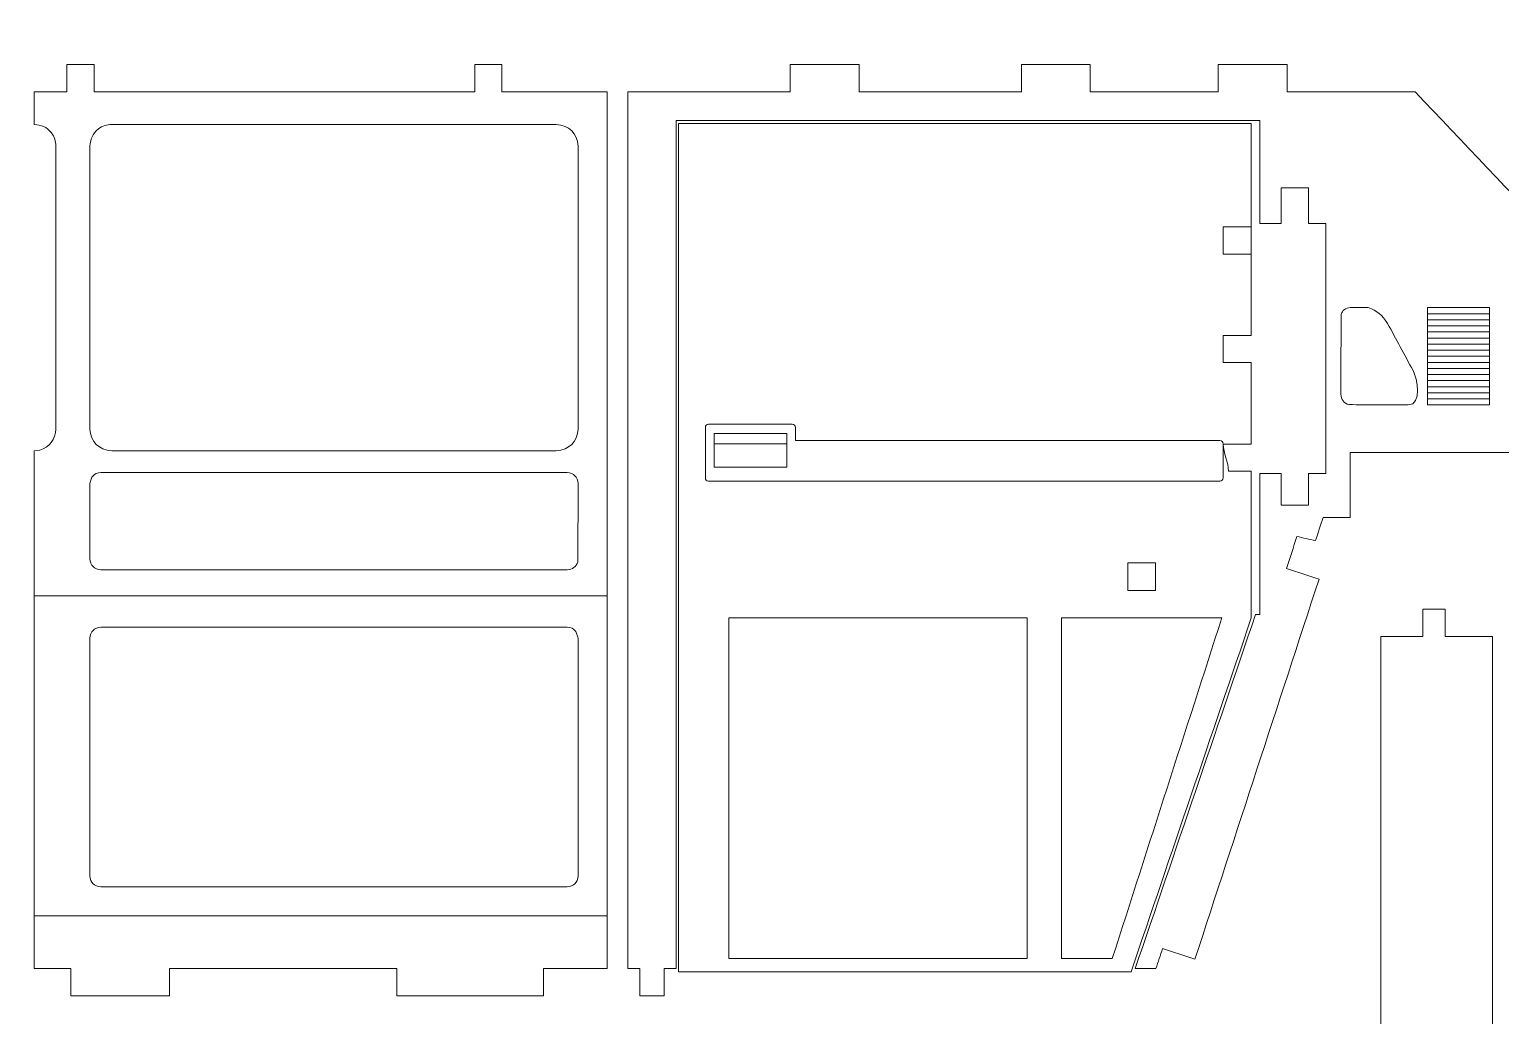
# Model space of a CAD drawing. Header units: centimetres. Extents: x -34.7 to 34.7, y -39.5 to 39.5.
# Drawn here: x 0.05 to 16.22, y -28.75 to -17.92 of the extents above; entities that cross this region are included whole.
import ezdxf

# ---------------------------------------------------------------- set-up
doc = ezdxf.new("R2010")
doc.units = ezdxf.units.CM
doc.header["$MEASUREMENT"] = 0
doc.layers.add('Camada 1', color=7, linetype='Continuous')

msp = doc.modelspace()

# ---------------------------------------------------------------- linework, layer by layer
at = {"layer": 'Camada 1', "color": 5, "lineweight": 9}
msp.add_open_spline([(-34.66849, -39.45036), (-34.66849, -39.45036), (-34.66849, 39.45036), (-34.66849, 39.45036), (-34.66849, 39.45036), (-34.66849, 39.45036), (34.66849, 39.45036), (34.66849, 39.45036), (34.66849, 39.45036), (34.66849, 39.45036), (34.66849, -39.45036), (34.66849, -39.45036), (34.66849, -39.45036), (34.66849, -39.45036), (-34.66849, -39.45036), (-34.66849, -39.45036)], degree=3, knots=[0, 0, 0, 0, 0.2, 0.2, 0.2, 0.2, 0.4, 0.4, 0.4, 0.4, 0.6, 0.6, 0.6, 0.6, 1, 1, 1, 1], dxfattribs=at)
at = {"layer": 'Camada 1', "color": 3, "lineweight": 9}
for points, knots in [([(6.40176, -18.601), (6.40176, -18.601), (5.24583, -18.601), (5.24583, -18.601), (5.24583, -18.601), (5.24583, -18.601), (5.24583, -18.30215), (5.24583, -18.30215), (5.24583, -18.30215), (5.24583, -18.30215), (4.94698, -18.30215), (4.94698, -18.30215), (4.94698, -18.30215), (4.94698, -18.30215), (4.94698, -18.601), (4.94698, -18.601), (4.94698, -18.601), (4.94698, -18.601), (0.76294, -18.60099), (0.76294, -18.60099), (0.76294, -18.60099), (0.76294, -18.60099), (0.76294, -18.30213), (0.76294, -18.30213), (0.76294, -18.30213), (0.76294, -18.30213), (0.4641, -18.30213), (0.4641, -18.30213), (0.4641, -18.30213), (0.4641, -18.30213), (0.46408, -18.60099), (0.46408, -18.60099), (0.46408, -18.60099), (0.46408, -18.60099), (0.10546, -18.601), (0.10546, -18.601), (0.10546, -18.601), (0.10546, -18.601), (0.10546, -18.95963), (0.10546, -18.95963), (0.10546, -18.95963), (0.18238, -18.96976), (0.24037, -18.98182), (0.29513, -19.05318), (0.29513, -19.05318), (0.32894, -19.0972), (0.34093, -19.14367), (0.34455, -19.19871), (0.34455, -19.19871), (0.34455, -19.19871), (0.34455, -22.30684), (0.34455, -22.30684), (0.34455, -22.30684), (0.33719, -22.41886), (0.27218, -22.51333), (0.16734, -22.53776), (0.16734, -22.53776), (0.16734, -22.53776), (0.10545, -22.54592), (0.10545, -22.54592), (0.10545, -22.54592), (0.10545, -22.54592), (0.10544, -28.23496), (0.10544, -28.23496), (0.10544, -28.23496), (0.10544, -28.23496), (0.50754, -28.23501), (0.50754, -28.23501), (0.50754, -28.23501), (0.50754, -28.23501), (0.50754, -28.53389), (0.50754, -28.53389), (0.50754, -28.53389), (0.50754, -28.53389), (1.59208, -28.53389), (1.59208, -28.53389), (1.59208, -28.53389), (1.59208, -28.53389), (1.59208, -28.23501), (1.59208, -28.23501), (1.59208, -28.23501), (1.59208, -28.23501), (4.09057, -28.23501), (4.09057, -28.23501), (4.09057, -28.23501), (4.09057, -28.23501), (4.09057, -28.53389), (4.09057, -28.53389), (4.09057, -28.53389), (4.09057, -28.53389), (5.70442, -28.53389), (5.70442, -28.53389), (5.70442, -28.53389), (5.70442, -28.53389), (5.70442, -28.23501), (5.70442, -28.23501), (5.70442, -28.23501), (5.70442, -28.23501), (6.40176, -28.23496), (6.40176, -28.23496), (6.40176, -28.23496), (6.40176, -28.23496), (6.40176, -24.16473), (6.40176, -24.16473), (6.40176, -24.16473), (6.40176, -24.16473), (6.40176, -18.601), (6.40176, -18.601)], [0, 0, 0, 0, 0.03571429, 0.03571429, 0.03571429, 0.03571429, 0.07142857, 0.07142857, 0.07142857, 0.07142857, 0.10714286, 0.10714286, 0.10714286, 0.10714286, 0.14285714, 0.14285714, 0.14285714, 0.14285714, 0.17857143, 0.17857143, 0.17857143, 0.17857143, 0.21428571, 0.21428571, 0.21428571, 0.21428571, 0.25, 0.25, 0.25, 0.25, 0.28571429, 0.28571429, 0.28571429, 0.28571429, 0.32142857, 0.32142857, 0.32142857, 0.32142857, 0.35714286, 0.35714286, 0.35714286, 0.35714286, 0.39285714, 0.39285714, 0.39285714, 0.39285714, 0.42857143, 0.42857143, 0.42857143, 0.42857143, 0.46428571, 0.46428571, 0.46428571, 0.46428571, 0.5, 0.5, 0.5, 0.5, 0.53571429, 0.53571429, 0.53571429, 0.53571429, 0.57142857, 0.57142857, 0.57142857, 0.57142857, 0.60714286, 0.60714286, 0.60714286, 0.60714286, 0.64285714, 0.64285714, 0.64285714, 0.64285714, 0.67857143, 0.67857143, 0.67857143, 0.67857143, 0.71428571, 0.71428571, 0.71428571, 0.71428571, 0.75, 0.75, 0.75, 0.75, 0.78571429, 0.78571429, 0.78571429, 0.78571429, 0.82142857, 0.82142857, 0.82142857, 0.82142857, 0.85714286, 0.85714286, 0.85714286, 0.85714286, 0.89285714, 0.89285714, 0.89285714, 0.89285714, 0.92857143, 0.92857143, 0.92857143, 0.92857143, 1, 1, 1, 1]), ([(13.52839, -24.34622), (13.0878, -25.64278), (12.64723, -26.93932), (12.20665, -28.2359), (12.20665, -28.2359), (12.28257, -28.2359), (12.3585, -28.2359), (12.43443, -28.2359), (12.43443, -28.2359), (12.45836, -28.16252), (12.4823, -28.08917), (12.50624, -28.0158), (12.50624, -28.0158), (12.6251, -28.05457), (12.74393, -28.09335), (12.86277, -28.13212), (12.86277, -28.13212), (13.31741, -26.7398), (13.77208, -25.34745), (14.22673, -23.95512), (14.22673, -23.95512), (14.10753, -23.91623), (13.98834, -23.87735), (13.86914, -23.83847), (13.86914, -23.83847), (13.90736, -23.72134), (13.94557, -23.60424), (13.98378, -23.4871), (13.98378, -23.4871), (14.05186, -23.50227), (14.11996, -23.51743), (14.18804, -23.53259), (14.18804, -23.53259), (14.21596, -23.4482), (14.24387, -23.36381), (14.27179, -23.27941), (14.27179, -23.27941), (14.37094, -23.27941), (14.47008, -23.27942), (14.56923, -23.27942), (14.56923, -23.27942), (14.56923, -23.04072), (14.56923, -22.80203), (14.56923, -22.56334), (14.56923, -22.56334), (15.79397, -22.56334), (17.01872, -22.56334), (18.24346, -22.56334), (18.24346, -22.56334), (18.24346, -22.66296), (18.24346, -22.76257), (18.24346, -22.86219), (18.24346, -22.86219), (18.34346, -22.86219), (18.44348, -22.86219), (18.54348, -22.86219), (18.54348, -22.86219), (18.54348, -22.76257), (18.54348, -22.66295), (18.54348, -22.56334), (18.54348, -22.56334), (19.86737, -22.56334), (21.19127, -22.56334), (22.51517, -22.56334), (22.51517, -22.56334), (22.51517, -22.66296), (22.51517, -22.76257), (22.51518, -22.86219), (22.51518, -22.86219), (22.61518, -22.86219), (22.71519, -22.86219), (22.81519, -22.86219), (22.81519, -22.86219), (22.8152, -22.76257), (22.8152, -22.66295), (22.81521, -22.56332), (22.81521, -22.56332), (23.13228, -22.56334), (23.44935, -22.56332), (23.76641, -22.56332), (23.76641, -22.56332), (23.7664, -22.19891), (23.76639, -21.83451), (23.76639, -21.47011), (23.76639, -21.47011), (23.74318, -21.47011), (23.71998, -21.47009), (23.69677, -21.47011), (23.69677, -21.47011), (23.28226, -21.62555), (22.86773, -21.78101), (22.45321, -21.93646), (22.45321, -21.93646), (21.94952, -21.93646), (21.44581, -21.93645), (20.9421, -21.93646), (20.9421, -21.93646), (20.9421, -21.83645), (20.94209, -21.73643), (20.9421, -21.63642), (20.9421, -21.63642), (20.54652, -21.63643), (20.15097, -21.63642), (19.75539, -21.63643), (19.75539, -21.63643), (19.75539, -21.73643), (19.75539, -21.83646), (19.75539, -21.93646), (19.75539, -21.93646), (19.32043, -21.93646), (18.88543, -21.93646), (18.45045, -21.93646), (18.45045, -21.93646), (17.39457, -20.82502), (16.33868, -19.71359), (15.2828, -18.60216), (15.2828, -18.60216), (14.81381, -18.60216), (14.34483, -18.60216), (13.87583, -18.60216), (13.87583, -18.60216), (13.87583, -18.50215), (13.87583, -18.40215), (13.87583, -18.30213), (13.87583, -18.30213), (13.62371, -18.30215), (13.37158, -18.30213), (13.11945, -18.30213), (13.11945, -18.30213), (13.11945, -18.40213), (13.11947, -18.50216), (13.11945, -18.60216), (13.11945, -18.60216), (12.65047, -18.60217), (12.18149, -18.60216), (11.7125, -18.60216), (11.7125, -18.60216), (11.7125, -18.50216), (11.7125, -18.40213), (11.7125, -18.30213), (11.7125, -18.30213), (11.46036, -18.30213), (11.20825, -18.30213), (10.95613, -18.30215), (10.95613, -18.30215), (10.95613, -18.40215), (10.95612, -18.50216), (10.95612, -18.60217), (10.95612, -18.60217), (10.36106, -18.60217), (9.76603, -18.60217), (9.17097, -18.60216), (9.17097, -18.60216), (9.17097, -18.50216), (9.17098, -18.40215), (9.17098, -18.30213), (9.17098, -18.30213), (8.91886, -18.30213), (8.66673, -18.30215), (8.4146, -18.30215), (8.4146, -18.30215), (8.4146, -18.40215), (8.41463, -18.50216), (8.4146, -18.60216), (8.4146, -18.60216), (7.81957, -18.60216), (7.2245, -18.60217), (6.62947, -18.60217), (6.62947, -18.60217), (6.62947, -21.81342), (6.62947, -25.02467), (6.62948, -28.23592), (6.62948, -28.23592), (6.67386, -28.23592), (6.71823, -28.23592), (6.76261, -28.2359), (6.76261, -28.2359), (6.76261, -28.33592), (6.76262, -28.43592), (6.76262, -28.53594), (6.76262, -28.53594), (6.85138, -28.53594), (6.94013, -28.53594), (7.02889, -28.53592), (7.02889, -28.53592), (7.02889, -28.43592), (7.02889, -28.3359), (7.02889, -28.2359), (7.02889, -28.2359), (7.07328, -28.2359), (7.11764, -28.23592), (7.16203, -28.23592), (7.16203, -28.23592), (7.16202, -25.12917), (7.16203, -22.02243), (7.16203, -18.9157), (7.16203, -18.9157), (9.29952, -18.9157), (11.43703, -18.9157), (13.57453, -18.91569), (13.57453, -18.91569), (13.57453, -19.29324), (13.57453, -19.67077), (13.57453, -20.0483), (13.57453, -20.0483), (13.65322, -20.04832), (13.73191, -20.0483), (13.81058, -20.0483), (13.81058, -20.0483), (13.81058, -19.9716), (13.81058, -19.89489), (13.81059, -19.81818), (13.81059, -19.81818), (13.81059, -19.81818), (13.8106, -19.65539), (13.8106, -19.65539), (13.8106, -19.65539), (13.91022, -19.65539), (14.00982, -19.65539), (14.10946, -19.6554), (14.10946, -19.6554), (14.10946, -19.6554), (14.10946, -19.81818), (14.10946, -19.81818), (14.10946, -19.81818), (14.10946, -19.81818), (14.11063, -19.81818), (14.11063, -19.81818), (14.11063, -19.81818), (14.11061, -19.8949), (14.11063, -19.9716), (14.11061, -20.0483), (14.11061, -20.0483), (14.17481, -20.0483), (14.23903, -20.04832), (14.30323, -20.04832), (14.30323, -20.04832), (14.30322, -20.96395), (14.30323, -21.87958), (14.30323, -22.79521), (14.30323, -22.79521), (14.23903, -22.79521), (14.17482, -22.79521), (14.11063, -22.79521), (14.11063, -22.79521), (14.11063, -22.85685), (14.11061, -22.9185), (14.11061, -22.98014), (14.11061, -22.98014), (14.11061, -22.98014), (14.10947, -22.98014), (14.10947, -22.98014), (14.10947, -22.98014), (14.10947, -22.98014), (14.10947, -23.14291), (14.10947, -23.14291), (14.10947, -23.14291), (14.00984, -23.14291), (13.91022, -23.14291), (13.8106, -23.14291), (13.8106, -23.14291), (13.8106, -23.14291), (13.8106, -22.98014), (13.8106, -22.98014), (13.8106, -22.98014), (13.8106, -22.98014), (13.8106, -22.97943), (13.8106, -22.97943), (13.8106, -22.97943), (13.8106, -22.97943), (13.8106, -22.97724), (13.8106, -22.97724), (13.8106, -22.97724), (13.8106, -22.97724), (13.8106, -22.97435), (13.8106, -22.97435), (13.8106, -22.97435), (13.8106, -22.97435), (13.8106, -22.97146), (13.8106, -22.97146), (13.8106, -22.97146), (13.8106, -22.97146), (13.8106, -22.96857), (13.8106, -22.96857), (13.8106, -22.96857), (13.8106, -22.96857), (13.8106, -22.96569), (13.8106, -22.96569), (13.8106, -22.96569), (13.8106, -22.96569), (13.8106, -22.96279), (13.8106, -22.96279), (13.8106, -22.96279), (13.8106, -22.96279), (13.8106, -22.9599), (13.8106, -22.9599), (13.8106, -22.9599), (13.8106, -22.9599), (13.8106, -22.95701), (13.8106, -22.95701), (13.8106, -22.95701), (13.8106, -22.95701), (13.8106, -22.95413), (13.8106, -22.95413), (13.8106, -22.95413), (13.8106, -22.95413), (13.8106, -22.95123), (13.8106, -22.95123), (13.8106, -22.95123), (13.8106, -22.95123), (13.8106, -22.94834), (13.8106, -22.94834), (13.8106, -22.94834), (13.8106, -22.94834), (13.8106, -22.94546), (13.8106, -22.94546), (13.8106, -22.94546), (13.8106, -22.94546), (13.8106, -22.94257), (13.8106, -22.94257), (13.8106, -22.94257), (13.8106, -22.94257), (13.8106, -22.93967), (13.8106, -22.93967), (13.8106, -22.93967), (13.8106, -22.93967), (13.8106, -22.93679), (13.8106, -22.93679), (13.8106, -22.93679), (13.8106, -22.93679), (13.8106, -22.9339), (13.8106, -22.9339), (13.8106, -22.9339), (13.8106, -22.9339), (13.8106, -22.93101), (13.8106, -22.93101), (13.8106, -22.93101), (13.8106, -22.93101), (13.8106, -22.92813), (13.8106, -22.92813), (13.8106, -22.92813), (13.8106, -22.92813), (13.8106, -22.92523), (13.8106, -22.92523), (13.8106, -22.92523), (13.8106, -22.92523), (13.8106, -22.92494), (13.8106, -22.92494), (13.8106, -22.92494), (13.8106, -22.92494), (13.8106, -22.92234), (13.8106, -22.92234), (13.8106, -22.92234), (13.8106, -22.92234), (13.8106, -22.91946), (13.8106, -22.91946), (13.8106, -22.91946), (13.8106, -22.91946), (13.8106, -22.91657), (13.8106, -22.91657), (13.8106, -22.91657), (13.8106, -22.91657), (13.8106, -22.91367), (13.8106, -22.91367), (13.8106, -22.91367), (13.8106, -22.91367), (13.8106, -22.91078), (13.8106, -22.91078), (13.8106, -22.91078), (13.8106, -22.91078), (13.8106, -22.9079), (13.8106, -22.9079), (13.8106, -22.9079), (13.8106, -22.9079), (13.8106, -22.90501), (13.8106, -22.90501), (13.8106, -22.90501), (13.8106, -22.90501), (13.8106, -22.90211), (13.8106, -22.90211), (13.8106, -22.90211), (13.8106, -22.90211), (13.8106, -22.89924), (13.8106, -22.89924), (13.8106, -22.89924), (13.8106, -22.89924), (13.8106, -22.89634), (13.8106, -22.89634), (13.8106, -22.89634), (13.8106, -22.89634), (13.8106, -22.89345), (13.8106, -22.89345), (13.8106, -22.89345), (13.8106, -22.89345), (13.8106, -22.89057), (13.8106, -22.89057), (13.8106, -22.89057), (13.8106, -22.89057), (13.8106, -22.88768), (13.8106, -22.88768), (13.8106, -22.88768), (13.8106, -22.88768), (13.81058, -22.79521), (13.81058, -22.79521), (13.81058, -22.79521), (13.73191, -22.79521), (13.65323, -22.79521), (13.57455, -22.79521), (13.57455, -22.79521), (13.57455, -23.31222), (13.57453, -23.82921), (13.57455, -24.34622), (13.57455, -24.34622), (13.55915, -24.3462), (13.54378, -24.34622), (13.52839, -24.34622)], [0, 0, 0, 0, 0.00952381, 0.00952381, 0.00952381, 0.00952381, 0.01904762, 0.01904762, 0.01904762, 0.01904762, 0.02857143, 0.02857143, 0.02857143, 0.02857143, 0.03809524, 0.03809524, 0.03809524, 0.03809524, 0.04761905, 0.04761905, 0.04761905, 0.04761905, 0.05714286, 0.05714286, 0.05714286, 0.05714286, 0.06666667, 0.06666667, 0.06666667, 0.06666667, 0.07619048, 0.07619048, 0.07619048, 0.07619048, 0.08571429, 0.08571429, 0.08571429, 0.08571429, 0.0952381, 0.0952381, 0.0952381, 0.0952381, 0.1047619, 0.1047619, 0.1047619, 0.1047619, 0.11428571, 0.11428571, 0.11428571, 0.11428571, 0.12380952, 0.12380952, 0.12380952, 0.12380952, 0.13333333, 0.13333333, 0.13333333, 0.13333333, 0.14285714, 0.14285714, 0.14285714, 0.14285714, 0.15238095, 0.15238095, 0.15238095, 0.15238095, 0.16190476, 0.16190476, 0.16190476, 0.16190476, 0.17142857, 0.17142857, 0.17142857, 0.17142857, 0.18095238, 0.18095238, 0.18095238, 0.18095238, 0.19047619, 0.19047619, 0.19047619, 0.19047619, 0.2, 0.2, 0.2, 0.2, 0.20952381, 0.20952381, 0.20952381, 0.20952381, 0.21904762, 0.21904762, 0.21904762, 0.21904762, 0.22857143, 0.22857143, 0.22857143, 0.22857143, 0.23809524, 0.23809524, 0.23809524, 0.23809524, 0.24761905, 0.24761905, 0.24761905, 0.24761905, 0.25714286, 0.25714286, 0.25714286, 0.25714286, 0.26666667, 0.26666667, 0.26666667, 0.26666667, 0.27619048, 0.27619048, 0.27619048, 0.27619048, 0.28571429, 0.28571429, 0.28571429, 0.28571429, 0.2952381, 0.2952381, 0.2952381, 0.2952381, 0.3047619, 0.3047619, 0.3047619, 0.3047619, 0.31428571, 0.31428571, 0.31428571, 0.31428571, 0.32380952, 0.32380952, 0.32380952, 0.32380952, 0.33333333, 0.33333333, 0.33333333, 0.33333333, 0.34285714, 0.34285714, 0.34285714, 0.34285714, 0.35238095, 0.35238095, 0.35238095, 0.35238095, 0.36190476, 0.36190476, 0.36190476, 0.36190476, 0.37142857, 0.37142857, 0.37142857, 0.37142857, 0.38095238, 0.38095238, 0.38095238, 0.38095238, 0.39047619, 0.39047619, 0.39047619, 0.39047619, 0.4, 0.4, 0.4, 0.4, 0.40952381, 0.40952381, 0.40952381, 0.40952381, 0.41904762, 0.41904762, 0.41904762, 0.41904762, 0.42857143, 0.42857143, 0.42857143, 0.42857143, 0.43809524, 0.43809524, 0.43809524, 0.43809524, 0.44761905, 0.44761905, 0.44761905, 0.44761905, 0.45714286, 0.45714286, 0.45714286, 0.45714286, 0.46666667, 0.46666667, 0.46666667, 0.46666667, 0.47619048, 0.47619048, 0.47619048, 0.47619048, 0.48571429, 0.48571429, 0.48571429, 0.48571429, 0.4952381, 0.4952381, 0.4952381, 0.4952381, 0.5047619, 0.5047619, 0.5047619, 0.5047619, 0.51428571, 0.51428571, 0.51428571, 0.51428571, 0.52380952, 0.52380952, 0.52380952, 0.52380952, 0.53333333, 0.53333333, 0.53333333, 0.53333333, 0.54285714, 0.54285714, 0.54285714, 0.54285714, 0.55238095, 0.55238095, 0.55238095, 0.55238095, 0.56190476, 0.56190476, 0.56190476, 0.56190476, 0.57142857, 0.57142857, 0.57142857, 0.57142857, 0.58095238, 0.58095238, 0.58095238, 0.58095238, 0.59047619, 0.59047619, 0.59047619, 0.59047619, 0.6, 0.6, 0.6, 0.6, 0.60952381, 0.60952381, 0.60952381, 0.60952381, 0.61904762, 0.61904762, 0.61904762, 0.61904762, 0.62857143, 0.62857143, 0.62857143, 0.62857143, 0.63809524, 0.63809524, 0.63809524, 0.63809524, 0.64761905, 0.64761905, 0.64761905, 0.64761905, 0.65714286, 0.65714286, 0.65714286, 0.65714286, 0.66666667, 0.66666667, 0.66666667, 0.66666667, 0.67619048, 0.67619048, 0.67619048, 0.67619048, 0.68571429, 0.68571429, 0.68571429, 0.68571429, 0.6952381, 0.6952381, 0.6952381, 0.6952381, 0.7047619, 0.7047619, 0.7047619, 0.7047619, 0.71428571, 0.71428571, 0.71428571, 0.71428571, 0.72380952, 0.72380952, 0.72380952, 0.72380952, 0.73333333, 0.73333333, 0.73333333, 0.73333333, 0.74285714, 0.74285714, 0.74285714, 0.74285714, 0.75238095, 0.75238095, 0.75238095, 0.75238095, 0.76190476, 0.76190476, 0.76190476, 0.76190476, 0.77142857, 0.77142857, 0.77142857, 0.77142857, 0.78095238, 0.78095238, 0.78095238, 0.78095238, 0.79047619, 0.79047619, 0.79047619, 0.79047619, 0.8, 0.8, 0.8, 0.8, 0.80952381, 0.80952381, 0.80952381, 0.80952381, 0.81904762, 0.81904762, 0.81904762, 0.81904762, 0.82857143, 0.82857143, 0.82857143, 0.82857143, 0.83809524, 0.83809524, 0.83809524, 0.83809524, 0.84761905, 0.84761905, 0.84761905, 0.84761905, 0.85714286, 0.85714286, 0.85714286, 0.85714286, 0.86666667, 0.86666667, 0.86666667, 0.86666667, 0.87619048, 0.87619048, 0.87619048, 0.87619048, 0.88571429, 0.88571429, 0.88571429, 0.88571429, 0.8952381, 0.8952381, 0.8952381, 0.8952381, 0.9047619, 0.9047619, 0.9047619, 0.9047619, 0.91428571, 0.91428571, 0.91428571, 0.91428571, 0.92380952, 0.92380952, 0.92380952, 0.92380952, 0.93333333, 0.93333333, 0.93333333, 0.93333333, 0.94285714, 0.94285714, 0.94285714, 0.94285714, 0.95238095, 0.95238095, 0.95238095, 0.95238095, 0.96190476, 0.96190476, 0.96190476, 0.96190476, 0.97142857, 0.97142857, 0.97142857, 0.97142857, 0.98095238, 0.98095238, 0.98095238, 0.98095238, 1, 1, 1, 1]), ([(0.81137, -19.00904), (0.8554, -18.97524), (0.90187, -18.96324), (0.95692, -18.95963), (0.95692, -18.95963), (0.95692, -18.95963), (5.84356, -18.95963), (5.84356, -18.95963), (5.84356, -18.95963), (5.98559, -18.96893), (6.07334, -19.05669), (6.08265, -19.19871), (6.08265, -19.19871), (6.08265, -19.19871), (6.08265, -22.30684), (6.08265, -22.30684), (6.08265, -22.30684), (6.07333, -22.44887), (5.98559, -22.53662), (5.84355, -22.54592), (5.84355, -22.54592), (5.84355, -22.54592), (0.95691, -22.54592), (0.95691, -22.54592), (0.95691, -22.54592), (0.81488, -22.53662), (0.72713, -22.44886), (0.71783, -22.30684), (0.71783, -22.30684), (0.71783, -22.30684), (0.71783, -19.19871), (0.71783, -19.19871), (0.71783, -19.19871), (0.72797, -19.12182), (0.74005, -19.06378), (0.81137, -19.00904)], [0, 0, 0, 0, 0.1, 0.1, 0.1, 0.1, 0.2, 0.2, 0.2, 0.2, 0.3, 0.3, 0.3, 0.3, 0.4, 0.4, 0.4, 0.4, 0.5, 0.5, 0.5, 0.5, 0.6, 0.6, 0.6, 0.6, 0.7, 0.7, 0.7, 0.7, 0.8, 0.8, 0.8, 0.8, 1, 1, 1, 1]), ([(13.1736, -20.38421), (13.25693, -20.38421), (13.39896, -20.38421), (13.48231, -20.38421), (13.48231, -20.38421), (13.48231, -20.68225), (13.48231, -20.98029), (13.48231, -21.27834), (13.48231, -21.27834), (13.39896, -21.27834), (13.25693, -21.27834), (13.1736, -21.27834), (13.1736, -21.27834), (13.1736, -21.37795), (13.1736, -21.47757), (13.1736, -21.57719), (13.1736, -21.57719), (13.25693, -21.57719), (13.39896, -21.57719), (13.48231, -21.57719), (13.48231, -21.57719), (13.48231, -21.87563), (13.48231, -22.17405), (13.48231, -22.47249), (13.48231, -22.47249), (13.39896, -22.47249), (13.25693, -22.47249), (13.1736, -22.47249), (13.1736, -22.47249), (13.1736, -22.57211), (13.23228, -22.67172), (13.23228, -22.77134), (13.23228, -22.77134), (13.31562, -22.77134), (13.39896, -22.77134), (13.48231, -22.77134), (13.48231, -22.77134), (13.48231, -23.30826), (13.48231, -23.8452), (13.48231, -24.38211), (13.48231, -24.38211), (13.04174, -25.67868), (12.60115, -26.97526), (12.16058, -28.27182), (12.16058, -28.27182), (10.50237, -28.27182), (8.84415, -28.27182), (7.18594, -28.27182), (7.18594, -28.27182), (7.18594, -25.16507), (7.18594, -22.05832), (7.18594, -18.95157), (7.18594, -18.95157), (9.28473, -18.95157), (11.38352, -18.95157), (13.48231, -18.95157), (13.48231, -18.95157), (13.48231, -19.32911), (13.48231, -19.70666), (13.48231, -20.08419), (13.48231, -20.08419), (13.39896, -20.08419), (13.25693, -20.08419), (13.1736, -20.08419), (13.1736, -20.08419), (13.1736, -20.1842), (13.1736, -20.2842), (13.1736, -20.38421)], [0, 0, 0, 0, 0.05555556, 0.05555556, 0.05555556, 0.05555556, 0.11111111, 0.11111111, 0.11111111, 0.11111111, 0.16666667, 0.16666667, 0.16666667, 0.16666667, 0.22222222, 0.22222222, 0.22222222, 0.22222222, 0.27777778, 0.27777778, 0.27777778, 0.27777778, 0.33333333, 0.33333333, 0.33333333, 0.33333333, 0.38888889, 0.38888889, 0.38888889, 0.38888889, 0.44444444, 0.44444444, 0.44444444, 0.44444444, 0.5, 0.5, 0.5, 0.5, 0.55555556, 0.55555556, 0.55555556, 0.55555556, 0.61111111, 0.61111111, 0.61111111, 0.61111111, 0.66666667, 0.66666667, 0.66666667, 0.66666667, 0.72222222, 0.72222222, 0.72222222, 0.72222222, 0.77777778, 0.77777778, 0.77777778, 0.77777778, 0.83333333, 0.83333333, 0.83333333, 0.83333333, 0.88888889, 0.88888889, 0.88888889, 0.88888889, 1, 1, 1, 1]), ([(7.74088, -28.12248), (8.83392, -28.12248), (9.92697, -28.12248), (11.02, -28.12248), (11.02, -28.12248), (11.02, -26.8757), (11.02, -25.6289), (11.02, -24.38211), (11.02, -24.38211), (9.92697, -24.38211), (8.83392, -24.38211), (7.74088, -24.38211), (7.74088, -24.38211), (7.74088, -25.6289), (7.74088, -26.8757), (7.74088, -28.12248)], [0, 0, 0, 0, 0.2, 0.2, 0.2, 0.2, 0.4, 0.4, 0.4, 0.4, 0.6, 0.6, 0.6, 0.6, 1, 1, 1, 1]), ([(11.39466, -24.38211), (11.39466, -25.6289), (11.39466, -26.8757), (11.39466, -28.12248), (11.39466, -28.12248), (11.58138, -28.12248), (11.76814, -28.12248), (11.95486, -28.12248), (11.95486, -28.12248), (12.35592, -26.8757), (12.75698, -25.6289), (13.15803, -24.38211), (13.15803, -24.38211), (12.57025, -24.38211), (11.98245, -24.38211), (11.39466, -24.38211)], [0, 0, 0, 0, 0.2, 0.2, 0.2, 0.2, 0.4, 0.4, 0.4, 0.4, 0.6, 0.6, 0.6, 0.6, 1, 1, 1, 1]), ([(15.36774, -34.88881), (15.44965, -34.88881), (15.53157, -34.88881), (15.61348, -34.88881), (15.61348, -34.88881), (15.61348, -34.7888), (15.61348, -34.6888), (15.61348, -34.58878), (15.61348, -34.58878), (15.78636, -34.58878), (15.95925, -34.58878), (16.13212, -34.58878), (16.13212, -34.58878), (16.13212, -31.25429), (16.13212, -27.91982), (16.13212, -24.58532), (16.13212, -24.58532), (15.95925, -24.58532), (15.78636, -24.58532), (15.61348, -24.58532), (15.61348, -24.58532), (15.61348, -24.4853), (15.61348, -24.3853), (15.61348, -24.28529), (15.61348, -24.28529), (15.53157, -24.28529), (15.44965, -24.28529), (15.36774, -24.28529), (15.36774, -24.28529), (15.36774, -24.3853), (15.36774, -24.4853), (15.36774, -24.58532), (15.36774, -24.58532), (15.21378, -24.58532), (15.05979, -24.58532), (14.90582, -24.58532), (14.90582, -24.58532), (14.90582, -27.91982), (14.90582, -31.25429), (14.90582, -34.58878), (14.90582, -34.58878), (15.05979, -34.58878), (15.21378, -34.58878), (15.36774, -34.58878), (15.36774, -34.58878), (15.36774, -34.6888), (15.36774, -34.7888), (15.36774, -34.88881)], [0, 0, 0, 0, 0.07692308, 0.07692308, 0.07692308, 0.07692308, 0.15384615, 0.15384615, 0.15384615, 0.15384615, 0.23076923, 0.23076923, 0.23076923, 0.23076923, 0.30769231, 0.30769231, 0.30769231, 0.30769231, 0.38461538, 0.38461538, 0.38461538, 0.38461538, 0.46153846, 0.46153846, 0.46153846, 0.46153846, 0.53846154, 0.53846154, 0.53846154, 0.53846154, 0.61538462, 0.61538462, 0.61538462, 0.61538462, 0.69230769, 0.69230769, 0.69230769, 0.69230769, 0.76923077, 0.76923077, 0.76923077, 0.76923077, 0.84615385, 0.84615385, 0.84615385, 0.84615385, 1, 1, 1, 1])]:
    msp.add_open_spline(points, degree=3, knots=knots, dxfattribs=at)
at = {"layer": 'Camada 1', "lineweight": 9}
for points in [[(13.48231, -20.38421), (13.48231, -20.38421), (13.48231, -20.0842), (13.48231, -20.0842), (13.48231, -20.0842), (13.48231, -20.0842), (13.1736, -20.0842), (13.1736, -20.0842), (13.1736, -20.0842), (13.1736, -20.0842), (13.1736, -20.38421), (13.1736, -20.38421), (13.1736, -20.38421), (13.1736, -20.38421), (13.48231, -20.38421), (13.48231, -20.38421)], [(12.42877, -23.77635), (12.42877, -23.77635), (12.42877, -24.08119), (12.42877, -24.08119), (12.42877, -24.08119), (12.42877, -24.08119), (12.12393, -24.08119), (12.12393, -24.08119), (12.12393, -24.08119), (12.12393, -24.08119), (12.12393, -23.77635), (12.12393, -23.77635), (12.12393, -23.77635), (12.12393, -23.77635), (12.42877, -23.77635), (12.42877, -23.77635)]]:
    msp.add_open_spline(points, degree=3, knots=[0, 0, 0, 0, 0.2, 0.2, 0.2, 0.2, 0.4, 0.4, 0.4, 0.4, 0.6, 0.6, 0.6, 0.6, 1, 1, 1, 1], dxfattribs=at)
at = {"layer": 'Camada 1', "color": 1, "lineweight": 9}
for points, knots in [([(14.98013, -21.14629), (15.07354, -21.31904), (15.16697, -21.4918), (15.26038, -21.66456), (15.26038, -21.66456), (15.30382, -21.75122), (15.36777, -22.03787), (15.20574, -22.04267), (15.20574, -22.04267), (14.98818, -22.04133), (14.77063, -22.03999), (14.55307, -22.03865), (14.55307, -22.03865), (14.50155, -22.02664), (14.46974, -21.9803), (14.46614, -21.9254), (14.46614, -21.9254), (14.46731, -21.63328), (14.4685, -21.34118), (14.46967, -21.04907), (14.46967, -21.04907), (14.48027, -21.00372), (14.52105, -20.97573), (14.5694, -20.97256), (14.5694, -20.97256), (14.6351, -20.97256), (14.70081, -20.97256), (14.76651, -20.97256), (14.76651, -20.97256), (14.86609, -21.00587), (14.92342, -21.05606), (14.98013, -21.14629)], [0, 0, 0, 0, 0.11111111, 0.11111111, 0.11111111, 0.11111111, 0.22222222, 0.22222222, 0.22222222, 0.22222222, 0.33333333, 0.33333333, 0.33333333, 0.33333333, 0.44444444, 0.44444444, 0.44444444, 0.44444444, 0.55555556, 0.55555556, 0.55555556, 0.55555556, 0.66666667, 0.66666667, 0.66666667, 0.66666667, 0.77777778, 0.77777778, 0.77777778, 0.77777778, 1, 1, 1, 1]), ([(15.41973, -20.97256), (15.64643, -20.97256), (15.8731, -20.97256), (16.0998, -20.97256), (16.0998, -20.97256), (16.0998, -20.99486), (16.0998, -21.01716), (16.0998, -21.03943), (16.0998, -21.03943), (15.87311, -21.03945), (15.64642, -21.03943), (15.41972, -21.03945), (15.41972, -21.03945), (15.41973, -21.01716), (15.41973, -20.99486), (15.41973, -20.97256)], [0, 0, 0, 0, 0.2, 0.2, 0.2, 0.2, 0.4, 0.4, 0.4, 0.4, 0.6, 0.6, 0.6, 0.6, 1, 1, 1, 1]), ([(16.0998, -21.17321), (16.0998, -21.15092), (16.0998, -21.12862), (16.0998, -21.10633), (16.0998, -21.10633), (15.87311, -21.10632), (15.64642, -21.10633), (15.41973, -21.10632), (15.41973, -21.10632), (15.41973, -21.12862), (15.41973, -21.15092), (15.41973, -21.17321)], [0, 0, 0, 0, 0.25, 0.25, 0.25, 0.25, 0.5, 0.5, 0.5, 0.5, 1, 1, 1, 1]), ([(16.0998, -21.2401), (16.0998, -21.21779), (16.0998, -21.19551), (16.0998, -21.17321), (16.0998, -21.17321), (15.87311, -21.17321), (15.64642, -21.17321), (15.41973, -21.17321), (15.41973, -21.17321), (15.41973, -21.19551), (15.41973, -21.2178), (15.41973, -21.24008)], [0, 0, 0, 0, 0.25, 0.25, 0.25, 0.25, 0.5, 0.5, 0.5, 0.5, 1, 1, 1, 1]), ([(16.0998, -21.2401), (15.8731, -21.24008), (15.64643, -21.2401), (15.41973, -21.24008), (15.41973, -21.24008), (15.41973, -21.2624), (15.41973, -21.28467), (15.41973, -21.30697), (15.41973, -21.30697), (15.64643, -21.30697), (15.8731, -21.30697), (16.0998, -21.30697), (16.0998, -21.30697), (16.09979, -21.28467), (16.0998, -21.26238), (16.0998, -21.2401)], [0, 0, 0, 0, 0.2, 0.2, 0.2, 0.2, 0.4, 0.4, 0.4, 0.4, 0.6, 0.6, 0.6, 0.6, 1, 1, 1, 1]), ([(16.0998, -21.44073), (16.0998, -21.41843), (16.0998, -21.39614), (16.0998, -21.37385), (16.0998, -21.37385), (15.87311, -21.37386), (15.64643, -21.37385), (15.41973, -21.37386), (15.41973, -21.37386), (15.41973, -21.39614), (15.41973, -21.41843), (15.41973, -21.44073)], [0, 0, 0, 0, 0.25, 0.25, 0.25, 0.25, 0.5, 0.5, 0.5, 0.5, 1, 1, 1, 1]), ([(15.41973, -21.50762), (15.64642, -21.50761), (15.87311, -21.50762), (16.0998, -21.50761), (16.0998, -21.50761), (16.0998, -21.48532), (16.0998, -21.46303), (16.0998, -21.44073), (16.0998, -21.44073), (15.87311, -21.44073), (15.64642, -21.44073), (15.41973, -21.44073), (15.41973, -21.44073), (15.41973, -21.46303), (15.41973, -21.48531), (15.41973, -21.50762)], [0, 0, 0, 0, 0.2, 0.2, 0.2, 0.2, 0.4, 0.4, 0.4, 0.4, 0.6, 0.6, 0.6, 0.6, 1, 1, 1, 1]), ([(15.41973, -21.64138), (15.64643, -21.64138), (15.8731, -21.64138), (16.0998, -21.64138), (16.0998, -21.64138), (16.09979, -21.61908), (16.0998, -21.59678), (16.0998, -21.5745), (16.0998, -21.5745), (15.8731, -21.5745), (15.64643, -21.5745), (15.41973, -21.5745), (15.41973, -21.5745), (15.41973, -21.59678), (15.41973, -21.61908), (15.41973, -21.64138)], [0, 0, 0, 0, 0.2, 0.2, 0.2, 0.2, 0.4, 0.4, 0.4, 0.4, 0.6, 0.6, 0.6, 0.6, 1, 1, 1, 1]), ([(16.0998, -21.64138), (16.0998, -21.66367), (16.0998, -21.68596), (16.0998, -21.70826), (16.0998, -21.70826), (15.87311, -21.70826), (15.64643, -21.70826), (15.41974, -21.70826), (15.41974, -21.70826), (15.41973, -21.68597), (15.41974, -21.66367), (15.41973, -21.64138)], [0, 0, 0, 0, 0.25, 0.25, 0.25, 0.25, 0.5, 0.5, 0.5, 0.5, 1, 1, 1, 1]), ([(15.41973, -21.84201), (15.64642, -21.84202), (15.87311, -21.84201), (16.0998, -21.84202), (16.0998, -21.84202), (16.0998, -21.81973), (16.0998, -21.79743), (16.0998, -21.77514), (16.0998, -21.77514), (15.87311, -21.77514), (15.64642, -21.77514), (15.41973, -21.77514), (15.41973, -21.77514), (15.41973, -21.79743), (15.41972, -21.81973), (15.41973, -21.84201)], [0, 0, 0, 0, 0.2, 0.2, 0.2, 0.2, 0.4, 0.4, 0.4, 0.4, 0.6, 0.6, 0.6, 0.6, 1, 1, 1, 1]), ([(16.0998, -21.84202), (16.0998, -21.86431), (16.0998, -21.88662), (16.0998, -21.9089), (16.0998, -21.9089), (15.8731, -21.9089), (15.64643, -21.9089), (15.41973, -21.90891), (15.41973, -21.90891), (15.41973, -21.88661), (15.41973, -21.86432), (15.41973, -21.84201)], [0, 0, 0, 0, 0.25, 0.25, 0.25, 0.25, 0.5, 0.5, 0.5, 0.5, 1, 1, 1, 1]), ([(15.41973, -22.04267), (15.64643, -22.04266), (15.8731, -22.04267), (16.0998, -22.04266), (16.0998, -22.04266), (16.0998, -22.02037), (16.0998, -21.99808), (16.0998, -21.97578), (16.0998, -21.97578), (15.8731, -21.97578), (15.64643, -21.97578), (15.41973, -21.97578), (15.41973, -21.97578), (15.41974, -21.99808), (15.41973, -22.02037), (15.41973, -22.04267)], [0, 0, 0, 0, 0.2, 0.2, 0.2, 0.2, 0.4, 0.4, 0.4, 0.4, 0.6, 0.6, 0.6, 0.6, 1, 1, 1, 1]), ([(8.47299, -22.28982), (8.47299, -22.27007), (8.45688, -22.25396), (8.43713, -22.25396), (8.43713, -22.25396), (8.13059, -22.25396), (7.82404, -22.25396), (7.5175, -22.25396), (7.5175, -22.25396), (7.49776, -22.25396), (7.48164, -22.27007), (7.48164, -22.28982), (7.48164, -22.28982), (7.48164, -22.47459), (7.48164, -22.65934), (7.48164, -22.8441), (7.48164, -22.8441), (7.48164, -22.86385), (7.49776, -22.87997), (7.5175, -22.87997), (7.5175, -22.87997), (9.39031, -22.87997), (11.26312, -22.87997), (13.13593, -22.87997), (13.13593, -22.87997), (13.15567, -22.87997), (13.17179, -22.86385), (13.17179, -22.8441), (13.17179, -22.8441), (13.17179, -22.71912), (13.17179, -22.59412), (13.17179, -22.46913), (13.17179, -22.46913), (13.17179, -22.44938), (13.15567, -22.43326), (13.13593, -22.43326), (13.13593, -22.43326), (11.58162, -22.43326), (10.0273, -22.43326), (8.47299, -22.43326), (8.47299, -22.43326), (8.47299, -22.38545), (8.47299, -22.33764), (8.47299, -22.28982)], [0, 0, 0, 0, 0.08333333, 0.08333333, 0.08333333, 0.08333333, 0.16666667, 0.16666667, 0.16666667, 0.16666667, 0.25, 0.25, 0.25, 0.25, 0.33333333, 0.33333333, 0.33333333, 0.33333333, 0.41666667, 0.41666667, 0.41666667, 0.41666667, 0.5, 0.5, 0.5, 0.5, 0.58333333, 0.58333333, 0.58333333, 0.58333333, 0.66666667, 0.66666667, 0.66666667, 0.66666667, 0.75, 0.75, 0.75, 0.75, 0.83333333, 0.83333333, 0.83333333, 0.83333333, 1, 1, 1, 1]), ([(7.57728, -22.46913), (7.84397, -22.46913), (8.11066, -22.46913), (8.37736, -22.46913), (8.37736, -22.46913), (8.37736, -22.43092), (8.37736, -22.39273), (8.37736, -22.35452), (8.37736, -22.35452), (8.11066, -22.35452), (7.84397, -22.35452), (7.57728, -22.35452), (7.57728, -22.35452), (7.57728, -22.39273), (7.57728, -22.43092), (7.57728, -22.46913)], [0, 0, 0, 0, 0.2, 0.2, 0.2, 0.2, 0.4, 0.4, 0.4, 0.4, 0.6, 0.6, 0.6, 0.6, 1, 1, 1, 1]), ([(7.57728, -22.46913), (7.57728, -22.55428), (7.57728, -22.63942), (7.57728, -22.72455), (7.57728, -22.72455), (7.84397, -22.72455), (8.11066, -22.72455), (8.37736, -22.72455), (8.37736, -22.72455), (8.37736, -22.63942), (8.37736, -22.55428), (8.37736, -22.46913)], [0, 0, 0, 0, 0.25, 0.25, 0.25, 0.25, 0.5, 0.5, 0.5, 0.5, 1, 1, 1, 1]), ([(0.83737, -22.78499), (0.83737, -22.78499), (5.9631, -22.78501), (5.9631, -22.78501), (5.9631, -22.78501), (6.03415, -22.78967), (6.07799, -22.83352), (6.08265, -22.90456), (6.08265, -22.90456), (6.08265, -22.90456), (6.07857, -23.7653), (6.07857, -23.7653), (6.07857, -23.7653), (6.06632, -23.8178), (6.01909, -23.85025), (5.9631, -23.85392), (5.9631, -23.85392), (5.9631, -23.85392), (0.83737, -23.85391), (0.83737, -23.85391), (0.83737, -23.85391), (0.76633, -23.84925), (0.72248, -23.8054), (0.71782, -23.73436), (0.71782, -23.73436), (0.71782, -23.73436), (0.71782, -22.90454), (0.71782, -22.90454), (0.71782, -22.90454), (0.72716, -22.8336), (0.76039, -22.79004), (0.83737, -22.78499)], [0, 0, 0, 0, 0.11111111, 0.11111111, 0.11111111, 0.11111111, 0.22222222, 0.22222222, 0.22222222, 0.22222222, 0.33333333, 0.33333333, 0.33333333, 0.33333333, 0.44444444, 0.44444444, 0.44444444, 0.44444444, 0.55555556, 0.55555556, 0.55555556, 0.55555556, 0.66666667, 0.66666667, 0.66666667, 0.66666667, 0.77777778, 0.77777778, 0.77777778, 0.77777778, 1, 1, 1, 1]), ([(6.08263, -24.6034), (6.08263, -24.6034), (6.08263, -27.21772), (6.08263, -27.21772), (6.08263, -27.21772), (6.07797, -27.28878), (6.03413, -27.33262), (5.96309, -27.33727), (5.96309, -27.33727), (5.96309, -27.33727), (0.83735, -27.33727), (0.83735, -27.33727), (0.83735, -27.33727), (0.76633, -27.33262), (0.72246, -27.28877), (0.71782, -27.21772), (0.71782, -27.21772), (0.71782, -27.21772), (0.71782, -24.60338), (0.71782, -24.60338), (0.71782, -24.60338), (0.72248, -24.53235), (0.76632, -24.4885), (0.83737, -24.48385), (0.83737, -24.48385), (0.83737, -24.48385), (5.9631, -24.48385), (5.9631, -24.48385), (5.9631, -24.48385), (6.0065, -24.4867), (6.03003, -24.49881), (6.05793, -24.53061), (6.05793, -24.53061), (6.05793, -24.53061), (6.08263, -24.6034), (6.08263, -24.6034)], [0, 0, 0, 0, 0.1, 0.1, 0.1, 0.1, 0.2, 0.2, 0.2, 0.2, 0.3, 0.3, 0.3, 0.3, 0.4, 0.4, 0.4, 0.4, 0.5, 0.5, 0.5, 0.5, 0.6, 0.6, 0.6, 0.6, 0.7, 0.7, 0.7, 0.7, 0.8, 0.8, 0.8, 0.8, 1, 1, 1, 1])]:
    msp.add_open_spline(points, degree=3, knots=knots, dxfattribs=at)
for points in [[(15.41972, -21.03945), (15.41973, -21.06173), (15.41972, -21.08404), (15.41973, -21.10632)], [(16.0998, -21.10633), (16.0998, -21.08403), (16.0998, -21.06175), (16.0998, -21.03943)], [(15.41973, -21.30697), (15.41974, -21.32927), (15.41973, -21.35156), (15.41973, -21.37386)], [(16.0998, -21.37385), (16.0998, -21.35156), (16.0998, -21.32926), (16.0998, -21.30697)], [(15.41973, -21.50762), (15.41973, -21.5299), (15.41973, -21.55221), (15.41973, -21.5745)], [(16.0998, -21.5745), (16.0998, -21.5522), (16.0998, -21.52991), (16.0998, -21.50761)], [(15.41974, -21.70826), (15.41973, -21.73056), (15.41973, -21.75285), (15.41973, -21.77514)], [(16.0998, -21.77514), (16.0998, -21.75285), (16.0998, -21.73055), (16.0998, -21.70826)], [(15.41973, -21.90891), (15.41974, -21.9312), (15.41973, -21.95349), (15.41973, -21.97578)], [(16.0998, -21.97578), (16.09979, -21.95349), (16.0998, -21.9312), (16.0998, -21.9089)], [(6.40176, -24.14082), (6.40176, -24.14082), (0.10544, -24.14081), (0.10544, -24.14081)], [(6.40176, -27.65639), (6.40176, -27.65639), (0.10544, -27.65639), (0.10544, -27.65639)]]:
    msp.add_open_spline(points, degree=3, dxfattribs=at)

doc.saveas('drawing.dxf')
